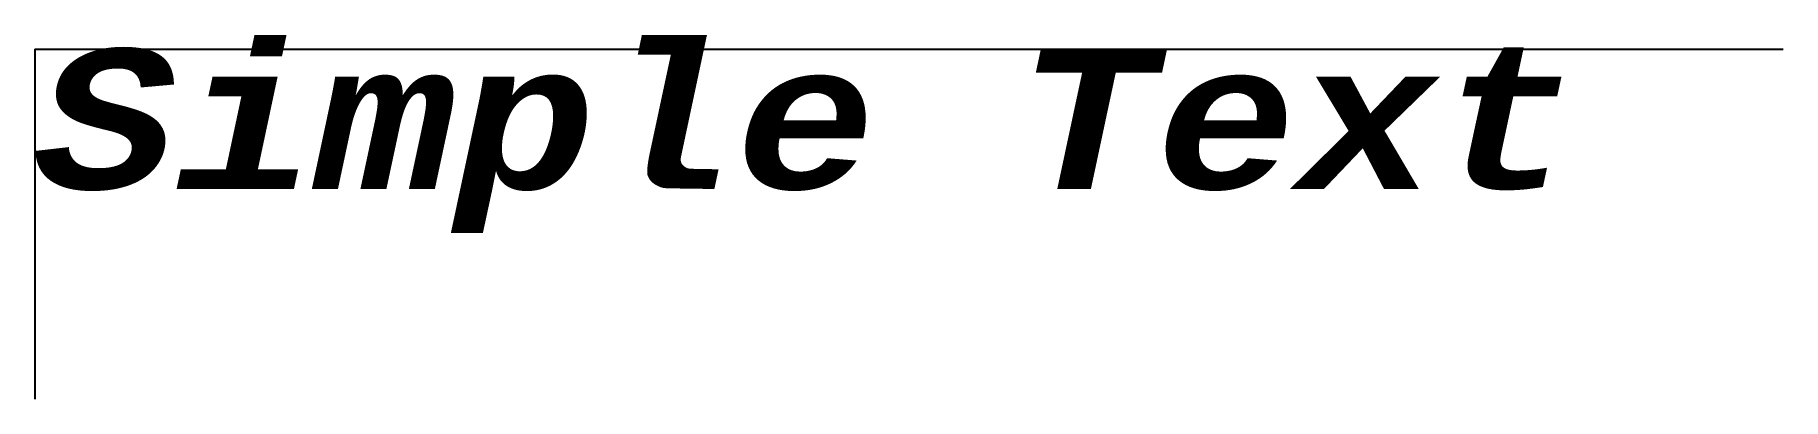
# Model space of a CAD drawing. Header units: millimetres. Extents: x -40 to 60, y 20 to 41.
import ezdxf
from ezdxf.enums import TextEntityAlignment as Align

# ---------------------------------------------------------------- set-up
doc = ezdxf.new("R2010")
doc.units = ezdxf.units.MM
doc.layers.get('0').update_dxf_attribs({"lineweight": 25, "true_color": 0xffffff})
doc.styles.add('textstyle0', font='')
doc.styles.get('textstyle0').set_extended_font_data('Courier', italic=True, bold=True)

msp = doc.modelspace()

# ---------------------------------------------------------------- linework, layer by layer
for q in [(60, 40), (-40, 20)]:
    msp.add_line((-40, 40), q)

# ---------------------------------------------------------------- texts
at = {"style": 'textstyle0'}
msp.add_text('Simple Text', height=8, dxfattribs=at).set_placement((-40, 40), align=Align.TOP_LEFT)

doc.saveas('drawing.dxf')
